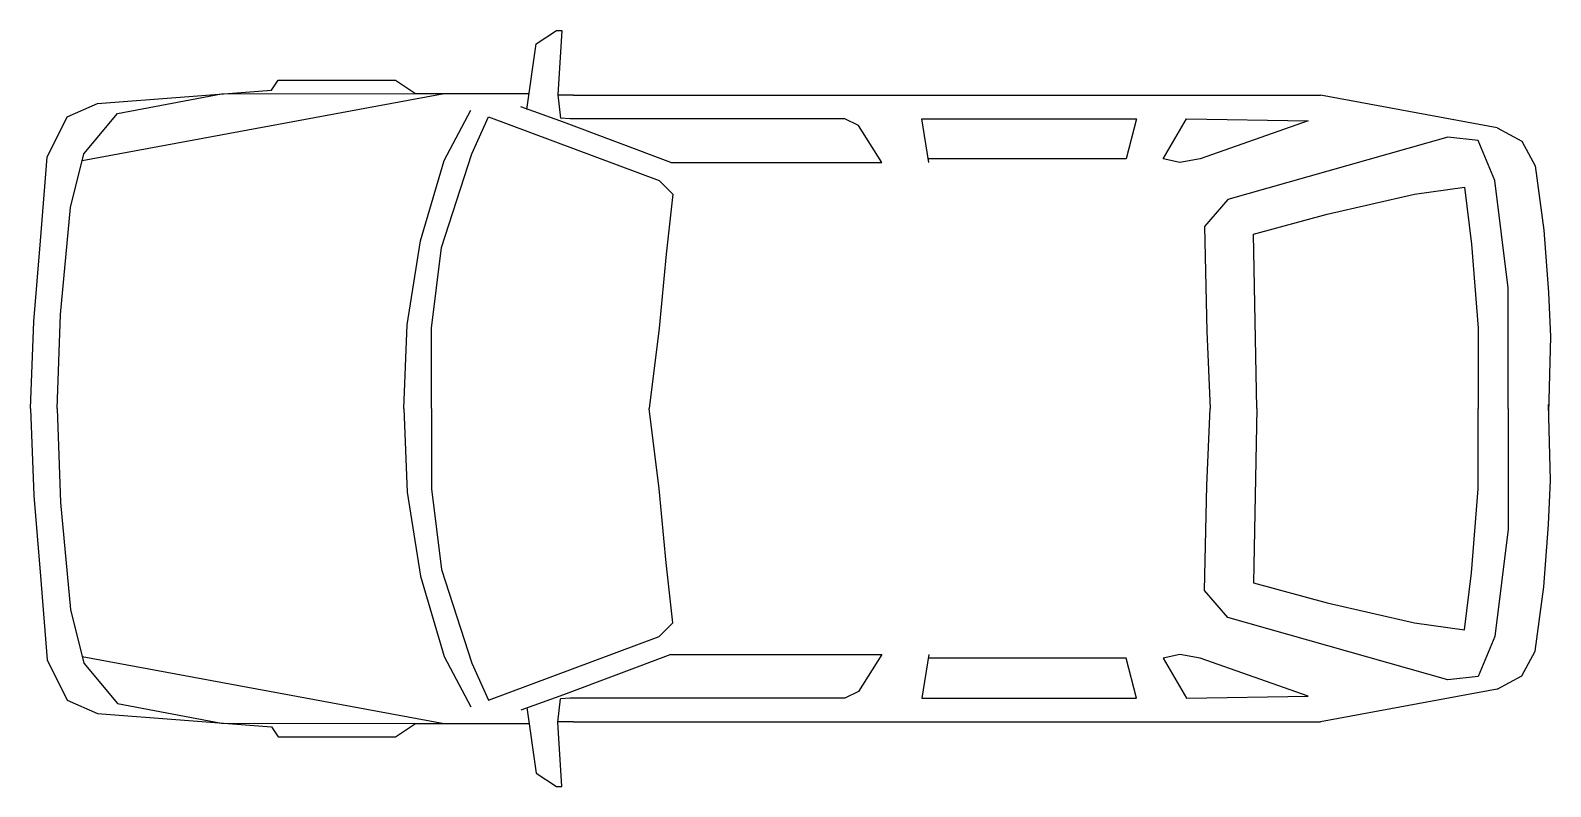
# Model space of a CAD drawing. Extents: x 25438 to 29146, y 76894 to 78737.
import ezdxf

# ---------------------------------------------------------------- set-up
doc = ezdxf.new("R2010")
doc.units = 0
doc.header["$LTSCALE"] = 32258
doc.header["$MEASUREMENT"] = 0
doc.layers.get('0').update_dxf_attribs({"linetype": 'CONTINUOUS'})

msp = doc.modelspace()

# ---------------------------------------------------------------- linework, layer by layer
at = {"linetype": 'CONTINUOUS'}
for p, q in [((25564.888, 78419.546), (26447.14, 78583.118)), ((25904.045, 78581.869), (26447.14, 78583.118)), ((26763.099, 78578.612), (26724.537, 78578.689)), ((26763.099, 78578.612), (28584.786, 78578.612)), ((29015.682, 78499.132), (28584.786, 78578.612)), ((26738.592, 78513.26), (26633.952, 78550.865)), ((26754.93, 78521.429), (26730.949, 78522.585)), ((27000, 78415.232), (26738.592, 78513.26)), ((25564.888, 77210.918), (26447.14, 77047.346)), ((27000, 77215.232), (26738.592, 77117.204)), ((26738.592, 77117.204), (26633.952, 77079.599)), ((29015.682, 77131.332), (28584.786, 77051.852)), ((26754.93, 77109.035), (26730.949, 77107.879)), ((25904.045, 77048.595), (26447.14, 77047.346)), ((26763.099, 77051.852), (26724.537, 77051.775)), ((26763.099, 77051.852), (28584.786, 77051.852))]:
    msp.add_line(p, q, dxfattribs=at)
at = {"linetype": 'CONTINUOUS', "flags": 128}
for points in [[(26649.199, 78543.84), (26672.089, 78704.07), (26721.139, 78736.77), (26734.219, 78736.77), (26724.409, 78579.81), (26730.949, 78522.585)], [(25438.316, 77815.232), (25446.485, 78027.626), (25462.823, 78223.682), (25479.161, 78427.907), (25528.175, 78525.935), (25601.696, 78558.611), (26026.484, 78591.287), (26042.822, 78615.794), (26328.737, 78615.794), (26377.751, 78583.118), (26655.497, 78583.118)], [(25503.668, 77815.232), (25511.837, 78043.964), (25536.344, 78305.372), (25569.02, 78436.076), (25650.71, 78534.104), (25904.045, 78581.869)], [(26349.112, 77815.232), (26357.281, 78019.457), (26389.957, 78223.682), (26447.14, 78419.738), (26512.492, 78542.273)], [(26416.577, 77815.232), (26416.577, 78011.288), (26441.084, 78207.344), (26514.605, 78436.076), (26555.45, 78525.935), (26972.069, 78370.724), (27004.745, 78338.048), (26988.407, 78191.006), (26972.069, 78011.288), (26947.562, 77815.232)], [(27000, 78415.232), (27514.647, 78415.232), (27457.464, 78505.091), (27424.788, 78521.429), (26754.93, 78521.429)], [(27629.013, 78415.232), (27612.675, 78521.429), (28135.491, 78521.429), (28110.984, 78423.401), (27629.013, 78423.401)], [(28200.843, 78423.401), (28258.026, 78521.429), (28554.503, 78516.013), (28290.702, 78423.401), (28241.688, 78415.232), (28200.843, 78423.401)], [(29015.682, 78499.132), (29075.258, 78466.636), (29107.754, 78407.06), (29129.418, 78249.996), (29140.25, 78098.348), (29145.666, 77990.028), (29140.25, 77805.884)], [(29042.25, 77815.232), (29042.25, 78109.316), (29009.574, 78370.724), (28968.729, 78468.752), (28895.208, 78476.921), (28358.717, 78324.463), (28301.534, 78259.111), (28307.04, 78003.119), (28315.209, 77815.232)], [(28429.575, 77815.232), (28421.406, 78240.02), (28601.124, 78289.034), (28813.518, 78338.048), (28936.053, 78354.386), (28952.391, 78215.513), (28968.729, 78011.288), (28968.729, 77815.232)], [(29015.682, 77131.332), (29075.258, 77163.828), (29107.754, 77223.404), (29129.418, 77380.468), (29140.25, 77532.116), (29145.666, 77640.436), (29140.25, 77824.58)], [(25438.316, 77815.232), (25446.485, 77602.838), (25462.823, 77406.782), (25479.161, 77202.557), (25528.175, 77104.529), (25601.696, 77071.853), (26026.484, 77039.177), (26042.822, 77014.67), (26328.737, 77014.67), (26377.751, 77047.346), (26655.497, 77047.346)], [(25503.668, 77815.232), (25511.837, 77586.5), (25536.344, 77325.092), (25569.02, 77194.388), (25650.71, 77096.36), (25904.045, 77048.595)], [(26349.112, 77815.232), (26357.281, 77611.007), (26389.957, 77406.782), (26447.14, 77210.726), (26512.492, 77088.191)], [(26416.577, 77815.232), (26416.577, 77619.176), (26441.084, 77423.12), (26514.605, 77194.388), (26555.45, 77104.529), (26972.069, 77259.74), (27004.745, 77292.416), (26988.407, 77439.458), (26972.069, 77619.176), (26947.562, 77815.232)], [(29042.25, 77815.232), (29042.25, 77521.148), (29009.574, 77259.74), (28968.729, 77161.712), (28895.208, 77153.543), (28358.717, 77306.001), (28301.534, 77371.353), (28307.04, 77627.345), (28315.209, 77815.232)], [(28429.575, 77815.232), (28421.406, 77390.444), (28601.124, 77341.43), (28813.518, 77292.416), (28936.053, 77276.078), (28952.391, 77414.951), (28968.729, 77619.176), (28968.729, 77815.232)], [(27000, 77215.232), (27514.647, 77215.232), (27457.464, 77125.373), (27424.788, 77109.035), (26754.93, 77109.035)], [(27629.013, 77215.232), (27612.675, 77109.035), (28135.491, 77109.035), (28110.984, 77207.063), (27629.013, 77207.063)], [(28200.843, 77207.063), (28258.026, 77109.035), (28554.503, 77114.451), (28290.702, 77207.063), (28241.688, 77215.232), (28200.843, 77207.063)], [(26649.199, 77086.624), (26672.089, 76926.394), (26721.139, 76893.694), (26734.219, 76893.694), (26724.409, 77050.654), (26730.949, 77107.879)]]:
    msp.add_lwpolyline(points, dxfattribs=at)

doc.saveas('drawing.dxf')
